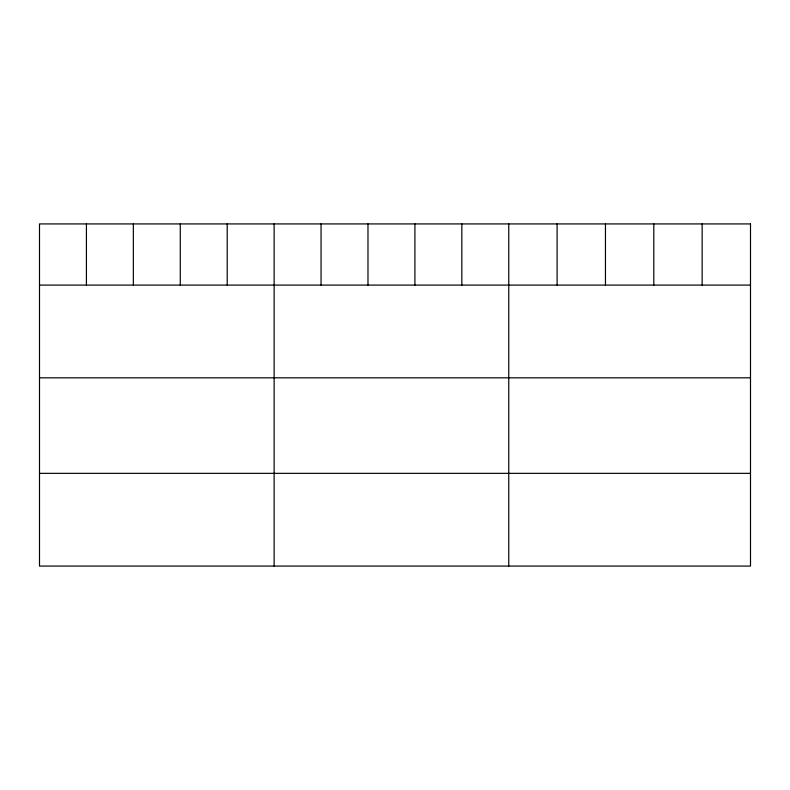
<?xml version="1.0" encoding="UTF-8"?>
<svg xmlns="http://www.w3.org/2000/svg" width="790" height="790" viewBox="0 0 790 790"><rect width="100%" height="100%" fill="white"/><g stroke="black" fill="none" stroke-linecap="round" stroke-linejoin="round"><path stroke-width="1.19" d="M39.5 285.091L750.5 285.091M39.5 377.818L750.5 377.818M39.5 473.348L750.5 473.348M702.152 223.925L702.152 285.091M653.804 223.925L653.804 285.091M605.456 223.925L605.456 285.091M557.108 223.925L557.108 285.091M508.76 223.925L508.76 566.075M461.834 223.925L461.834 285.091M414.908 223.925L414.908 285.091M367.982 223.925L367.982 285.091M321.056 223.925L321.056 285.091M274.13 223.925L274.13 566.075M227.204 223.925L227.204 285.091M180.278 223.925L180.278 285.091M133.352 223.925L133.352 285.091M86.426 223.925L86.426 285.091M750.5 223.925L39.5 223.925L39.5 566.075L750.5 566.075L750.5 223.925"/></g></svg>
